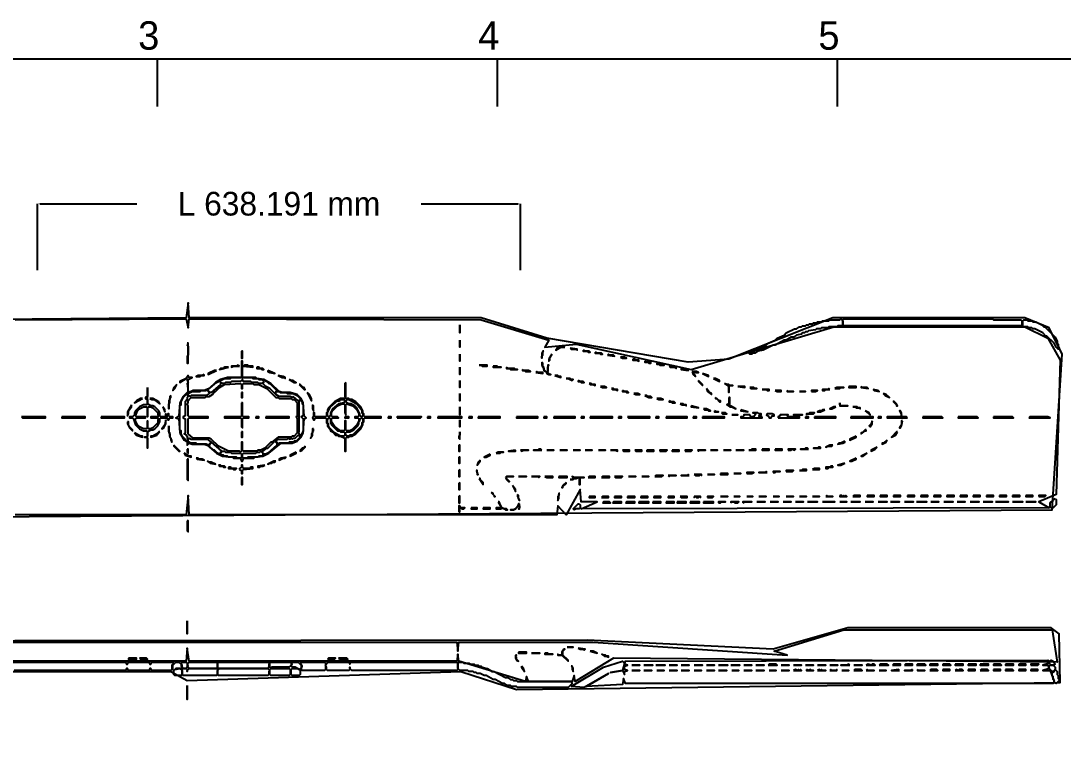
# Model space of a CAD drawing. Header units: millimetres. Extents: x 1 to 292, y 4 to 209.
# Drawn here: x 98.2 to 208.2, y 133.6 to 209 of the extents above; entities that cross this region are included whole.
import ezdxf

# ---------------------------------------------------------------- set-up
doc = ezdxf.new("R2010")
doc.units = ezdxf.units.MM
for name, color, linetype in [('BORDER', 7, 'CONTINUOUS'), ('DIMENSIONS', 2, 'CONTINUOUS'), ('RASTER_TRACE', 7, 'CONTINUOUS'), ('TEXT', 7, 'CONTINUOUS')]:
    doc.layers.add(name, color=color, linetype=linetype)
doc.dimstyles.get("Standard").update_dxf_attribs({"dimtxt": 2.5, "dimasz": 2.5, "dimexe": 1.25, "dimexo": 0.625, "dimtad": 1, "dimcen": 2.5, "dimazin": 3, "dimtfac": 1, "dimtmove": 0, "dimatfit": 3})

# ---------------------------------------------------------------- blocks, each defined once
blk = doc.blocks.new('_CLOSEDFILLED')
at = {"color": 0, "linetype": 'BYBLOCK'}
blk.add_solid([(-1, 0.16), (0, 0), (-1, -0.16)], dxfattribs=at)
blk = doc.blocks.new('*D1')
for p, q in [((100.01475, 182.7315), (100.01475, 189.7315)), ((100.26475, 189.7315), (110.4825, 189.7315)), ((140.4825, 189.7315), (150.70025, 189.7315)), ((150.95025, 182.7315), (150.95025, 189.7315))]:
    blk.add_line(p, q)
at = {"layer": 'Defpoints'}
for p in [(100.01475, 189.7315), (100.01475, 182.7315), (150.95025, 182.7315)]:
    blk.add_point(p, dxfattribs=at)
at = {"layer": 'DIMENSIONS', "xscale": 0.25, "yscale": 0.25, "rotation": 180}
blk.add_blockref('_CLOSEDFILLED', (100.01475, 189.7315), dxfattribs=at)
at = {"layer": 'DIMENSIONS', "xscale": 0.25, "yscale": 0.25}
blk.add_blockref('_CLOSEDFILLED', (150.95025, 189.7315), dxfattribs=at)
at = {"layer": 'DIMENSIONS', "insert": (125.4825, 189.7315), "char_height": 2.5, "attachment_point": 5}
blk.add_mtext('L 638.191 mm', dxfattribs=at)

msp = doc.modelspace()

# ---------------------------------------------------------------- linework, layer by layer
at = {"layer": 'BORDER'}
for p, q in [((112.625, 205), (112.625, 200)), ((148.5, 205), (148.5, 200)), ((184.375, 205), (184.375, 200))]:
    msp.add_line(p, q, dxfattribs=at)
msp.add_lwpolyline([(5, 5), (292, 5), (292, 205), (5, 205), (5, 5)], dxfattribs=at)
at = {"layer": 'RASTER_TRACE'}
for points in [[(28.699, 162.462), (29.126, 160.117), (31.577, 158.837), (55.666, 157.985), (70.376, 161.182), (93.719, 156.706), (207.023, 157.452), (208.089, 173.867), (206.704, 176.638), (204.145, 177.704), (183.893, 177.704), (172.915, 173.334), (168.651, 173.014), (153.729, 175.572), (146.8, 177.704), (115.996, 177.704), (115.889, 179.303), (115.676, 177.704), (30.405, 176.958), (29.659, 176.318)], [(184.959, 177.384), (184.959, 176.958), (184.853, 176.851), (184.426, 176.851), (184.32, 176.744), (183.467, 176.744), (183.361, 176.638), (182.721, 176.638), (182.614, 176.531), (182.188, 176.531), (182.081, 176.425), (181.335, 176.318), (181.229, 176.212), (181.016, 176.212), (180.909, 176.105), (180.696, 176.105), (180.589, 175.998), (180.056, 175.892), (179.736, 175.679), (179.523, 175.679), (178.99, 175.359), (178.777, 175.359), (177.818, 174.826), (177.605, 174.826), (176.539, 174.293), (176.006, 174.186), (175.686, 173.973), (175.473, 173.973), (175.366, 174.08), (176.859, 174.826), (177.072, 175.039), (177.818, 175.359), (178.031, 175.572), (178.777, 175.892), (178.99, 176.105), (179.843, 176.531), (180.056, 176.531), (180.376, 176.744), (180.589, 176.744), (180.696, 176.851), (181.016, 176.851), (181.122, 176.958), (181.335, 176.958), (181.442, 177.064), (181.762, 177.064), (181.868, 177.171), (182.188, 177.171), (182.295, 177.277), (182.721, 177.277), (182.828, 177.384), (183.467, 177.384), (183.574, 177.491), (184.64, 177.491), (184.746, 177.597)], [(184.959, 177.491), (185.066, 177.597), (200.735, 177.597), (200.841, 177.491), (203.719, 177.491), (203.826, 177.384), (203.826, 176.958), (203.719, 176.851), (185.066, 176.851), (184.959, 176.958)], [(203.932, 177.384), (204.039, 177.491), (204.359, 177.491), (204.465, 177.384), (204.892, 177.384), (204.998, 177.277), (205.318, 177.277), (205.957, 176.958), (206.171, 176.744), (206.277, 176.744), (207.343, 175.679), (207.556, 175.252), (207.556, 175.039), (207.663, 174.932), (207.663, 174.719), (207.769, 174.506), (207.663, 174.4), (207.45, 174.613), (207.237, 175.039), (206.49, 175.785), (206.384, 175.785), (206.064, 176.105), (205.211, 176.531), (204.998, 176.531), (204.892, 176.638), (204.572, 176.638), (204.465, 176.744), (204.039, 176.744), (203.932, 176.851)], [(144.562, 176.958), (144.562, 176.105)], [(115.783, 175.039), (115.889, 174.932), (115.783, 174.826), (115.889, 174.719), (115.889, 173.76), (115.783, 173.653), (115.783, 172.907), (115.889, 172.907), (115.889, 175.039)], [(144.562, 175.359), (144.562, 174.613)], [(121.539, 174.186), (121.539, 173.44), (121.645, 173.44), (121.645, 174.186)], [(144.562, 173.867), (144.562, 173.12)], [(153.409, 174.186), (153.302, 174.186), (153.196, 173.973), (153.196, 173.44), (153.196, 173.653), (153.302, 173.76), (153.302, 174.08)], [(154.262, 173.867), (153.942, 173.334), (153.942, 173.12), (154.048, 173.227), (154.048, 173.44)], [(155.647, 174.613), (155.434, 174.613), (155.328, 174.719), (155.221, 174.613), (155.008, 174.613), (154.795, 174.506), (154.688, 174.293), (155.221, 174.613)], [(156.18, 174.506), (156.287, 174.4), (156.82, 174.4), (156.926, 174.293), (156.926, 174.4)], [(157.566, 174.293), (157.566, 174.186), (157.992, 174.186), (158.099, 174.08), (158.312, 174.08), (158.205, 174.186), (157.779, 174.186)], [(158.845, 174.08), (158.845, 173.973), (159.271, 173.973), (159.378, 173.867), (159.591, 173.867), (159.485, 173.973), (159.058, 173.973)], [(160.124, 173.76), (160.87, 173.653), (160.764, 173.76), (160.337, 173.76), (160.231, 173.867)], [(175.047, 173.973), (175.153, 174.08), (175.366, 174.08), (175.473, 173.973), (175.366, 173.867), (175.153, 173.867)], [(128.041, 168.75), (127.827, 169.177), (127.401, 169.603), (126.655, 169.816), (125.802, 169.816), (125.483, 169.923), (124.63, 170.775), (123.884, 171.202), (123.138, 171.308), (123.031, 171.415), (121.752, 171.415), (121.645, 171.522), (121.645, 172.481), (121.752, 172.587), (122.711, 172.481), (122.711, 172.587), (122.285, 172.587), (122.178, 172.694), (121.858, 172.694), (121.752, 172.587), (121.645, 172.694), (121.645, 173.12), (121.539, 173.12), (121.539, 171.522), (121.432, 171.415), (120.046, 171.415), (119.3, 171.202), (118.767, 170.882), (118.128, 170.243), (117.595, 170.029), (116.422, 170.029), (115.996, 169.816), (115.889, 169.923), (115.889, 171.202), (116.316, 171.415), (115.996, 171.415), (115.889, 171.628), (115.676, 171.308), (115.037, 170.989), (115.037, 170.882), (115.676, 171.308), (115.889, 171.202), (115.783, 171.095), (115.889, 170.882), (115.783, 170.775), (115.889, 169.923), (115.357, 169.39), (115.037, 168.75), (114.93, 167.365), (114.61, 167.151), (114.93, 167.045), (115.037, 165.553), (115.463, 164.806), (115.783, 164.593), (115.783, 164.274), (115.996, 164.487), (116.316, 164.38), (117.595, 164.38), (117.915, 164.274), (118.874, 163.421), (119.513, 163.101), (120.579, 162.994), (120.686, 162.888), (121.432, 162.888), (121.539, 162.568), (121.645, 162.568), (121.752, 162.888), (122.818, 162.888), (122.924, 162.994), (123.777, 163.101), (124.417, 163.421), (125.696, 164.487), (126.868, 164.487), (127.401, 164.7), (127.827, 165.126), (128.041, 165.553), (128.147, 167.045), (128.36, 167.151), (128.147, 167.365)], [(121.326, 172.587), (121.112, 172.694), (121.006, 172.587), (120.473, 172.587), (120.473, 172.481), (120.686, 172.587)], [(146.587, 172.694), (146.8, 172.694), (146.907, 172.587), (147.44, 172.587), (147.44, 172.694)], [(153.196, 173.014), (153.196, 172.694), (153.409, 172.374), (153.409, 172.161), (153.622, 172.055), (153.729, 171.841), (153.942, 171.735), (154.155, 171.735), (154.048, 171.735), (153.835, 171.948), (153.835, 172.481), (153.942, 172.694), (153.835, 172.694), (153.835, 172.055), (153.729, 171.948), (153.409, 172.268), (153.409, 172.481), (153.302, 172.587), (153.302, 172.907)], [(161.51, 173.547), (161.723, 173.44), (162.149, 173.44), (161.936, 173.547)], [(162.789, 173.334), (162.789, 173.227), (163.215, 173.227), (163.428, 173.12), (163.428, 173.227), (163.109, 173.227), (163.002, 173.334)], [(164.068, 173.12), (164.068, 173.014), (164.388, 173.014), (164.494, 172.907), (164.707, 172.907), (164.707, 173.014), (164.281, 173.014)], [(165.347, 172.907), (165.347, 172.801), (165.56, 172.801), (165.667, 172.694), (166.093, 172.694), (165.88, 172.801), (165.454, 172.801)], [(117.595, 171.735), (117.382, 171.628), (116.955, 171.628), (116.742, 171.522), (117.169, 171.522), (117.275, 171.628), (117.595, 171.628)], [(118.874, 172.161), (118.661, 172.161), (118.021, 171.841), (118.021, 171.735)], [(120.153, 172.481), (119.727, 172.481), (119.62, 172.374), (119.3, 172.374), (119.194, 172.268)], [(123.138, 172.481), (123.138, 172.374), (123.564, 172.374), (123.67, 172.268), (123.884, 172.268), (123.777, 172.374), (123.457, 172.374), (123.351, 172.481)], [(124.31, 172.161), (124.31, 172.055), (124.523, 171.948), (125.056, 171.841)], [(125.376, 171.628), (125.802, 171.415), (126.015, 171.415), (126.122, 171.308), (126.122, 171.415), (125.909, 171.522)], [(144.562, 172.481), (144.562, 171.735)], [(148.079, 172.587), (148.079, 172.481), (148.932, 172.481), (148.612, 172.481), (148.506, 172.587)], [(149.465, 172.481), (149.465, 172.374), (149.785, 172.374), (149.891, 172.268), (150.638, 172.268), (150.424, 172.268), (150.318, 172.374), (149.678, 172.374)], [(151.171, 172.268), (151.171, 172.161), (151.384, 172.161), (151.49, 172.055), (152.023, 172.055), (151.81, 172.161), (151.277, 172.161)], [(152.556, 171.948), (153.302, 171.841), (153.302, 171.948), (152.769, 171.948), (152.663, 172.055)], [(154.581, 171.628), (155.221, 171.415), (155.221, 171.522), (155.008, 171.522), (154.901, 171.628)], [(166.626, 172.587), (166.733, 172.481), (167.159, 172.481), (167.372, 172.374), (167.372, 172.481)], [(167.905, 172.374), (167.905, 172.268), (168.651, 172.161), (168.651, 172.268), (168.118, 172.268)], [(169.078, 172.055), (169.184, 171.735), (169.397, 171.522), (169.184, 171.948), (169.291, 172.055), (169.397, 171.948), (169.717, 171.948), (169.504, 172.055)], [(170.143, 171.841), (170.783, 171.522), (170.783, 171.628)], [(114.717, 170.669), (114.397, 170.349), (114.291, 170.029), (114.504, 170.243)], [(115.783, 168.644), (115.889, 168.75), (115.889, 168.963), (116.209, 169.283), (117.701, 169.283), (117.808, 169.39), (118.128, 169.39), (118.448, 169.603), (118.661, 169.923), (118.767, 169.923), (119.194, 170.349), (119.727, 170.669), (121.432, 170.775), (121.539, 170.669), (121.539, 170.243), (121.645, 170.243), (121.645, 170.669), (121.752, 170.775), (122.711, 170.775), (122.818, 170.669), (123.351, 170.669), (124.203, 170.243), (125.163, 169.283), (125.376, 169.283), (125.483, 169.177), (126.762, 169.177), (126.868, 169.07), (127.081, 169.07), (127.401, 168.75), (127.401, 167.471), (127.508, 167.365), (127.295, 167.258), (127.401, 167.045), (127.401, 165.553), (127.081, 165.233), (126.868, 165.233), (126.762, 165.126), (125.376, 165.126), (124.736, 164.593), (124.63, 164.593), (123.99, 163.954), (123.564, 163.741), (123.244, 163.741), (123.138, 163.634), (121.752, 163.634), (121.645, 163.741), (121.645, 164.593), (121.539, 164.593), (121.539, 163.634), (121.432, 163.527), (121.326, 163.634), (120.153, 163.634), (119.087, 164.167), (118.341, 164.913), (118.128, 165.02), (116.422, 165.02), (115.889, 165.446), (115.889, 167.045), (115.996, 167.151), (118.021, 167.151), (118.021, 167.258), (115.996, 167.258), (115.889, 167.365), (115.889, 168.431)], [(118.021, 170.136), (118.874, 170.882), (119.727, 171.308), (120.366, 171.308), (120.473, 171.415), (122.605, 171.415), (122.711, 171.308), (123.244, 171.308), (123.351, 171.202), (123.67, 171.202), (123.777, 171.095), (123.99, 171.095), (124.203, 170.989), (124.417, 170.775), (124.523, 170.775), (125.269, 170.029), (125.056, 169.71), (124.523, 170.243), (124.097, 170.456), (123.777, 170.775), (123.884, 170.882), (123.67, 170.775), (123.351, 170.775), (123.244, 170.882), (122.605, 170.882), (122.498, 170.989), (121.752, 170.989), (121.645, 171.202), (121.432, 170.989), (120.473, 170.989), (120.366, 170.882), (119.833, 170.882), (119.727, 170.775), (119.513, 170.775), (119.3, 170.882), (119.3, 170.669), (118.341, 169.816), (118.234, 169.816), (118.021, 170.029)], [(126.548, 171.202), (127.081, 170.882), (127.295, 170.882), (126.975, 171.095), (126.762, 171.095)], [(127.614, 170.669), (128.147, 170.136), (128.254, 170.136), (128.147, 170.349), (128.041, 170.349), (127.721, 170.669)], [(132.517, 170.882), (132.411, 170.775), (132.411, 169.39), (132.517, 169.39)], [(144.562, 171.095), (144.562, 170.349)], [(155.754, 171.308), (155.967, 171.308), (156.393, 171.095), (156.5, 171.202), (156.287, 171.202), (156.18, 171.308)], [(157.033, 171.095), (157.033, 170.989), (157.246, 170.989), (157.353, 170.882), (157.672, 170.882), (157.566, 170.989), (157.246, 170.989)], [(158.205, 170.775), (158.312, 170.669), (158.632, 170.669), (158.845, 170.562), (158.845, 170.669), (158.525, 170.669), (158.419, 170.775)], [(159.378, 170.456), (159.591, 170.349), (160.017, 170.349), (159.804, 170.456)], [(169.717, 171.095), (169.717, 170.989), (170.143, 170.562), (170.143, 170.669)], [(171.316, 171.308), (171.955, 170.989), (171.955, 171.095), (171.529, 171.308)], [(172.488, 170.775), (172.915, 170.456), (172.915, 169.816), (172.915, 170.456), (173.021, 170.562), (173.341, 170.562), (173.021, 170.562), (172.915, 170.669), (172.702, 170.669)], [(173.874, 170.456), (174.62, 170.349), (174.62, 170.456)], [(185.599, 170.456), (185.599, 170.349), (186.345, 170.349), (186.345, 170.456)], [(186.878, 170.456), (186.878, 170.349), (187.624, 170.243), (187.518, 170.349), (186.985, 170.349)], [(111.626, 170.349), (111.626, 169.39), (111.413, 169.283), (111.413, 169.177), (111.626, 169.07), (111.626, 168.644), (111.519, 168.537), (111.2, 168.537), (110.773, 168.324), (110.347, 167.898), (110.24, 167.684), (110.24, 167.471), (110.027, 167.258), (109.707, 167.258), (109.707, 167.151), (110.027, 167.151), (110.134, 167.045), (110.347, 166.405), (110.773, 165.979), (111.2, 165.766), (111.519, 165.766), (111.626, 165.659), (111.626, 165.233), (111.519, 165.126), (111.306, 165.126), (111.519, 165.126), (111.626, 165.02), (111.626, 163.954), (111.626, 165.659), (111.946, 165.872), (112.159, 165.872), (112.372, 165.979), (112.692, 166.299), (112.905, 166.725), (112.905, 167.045), (113.012, 167.151), (113.651, 167.151), (113.758, 166.938), (113.864, 166.938), (113.971, 167.151), (114.291, 167.151), (114.291, 167.258), (113.971, 167.258), (113.864, 167.365), (113.864, 167.578), (113.758, 167.578), (113.758, 167.365), (113.651, 167.258), (113.544, 167.365), (113.544, 167.578), (113.544, 167.365), (113.438, 167.258), (113.012, 167.258), (112.905, 167.365), (112.905, 167.684), (112.798, 167.898), (112.372, 168.324), (112.159, 168.431), (111.946, 168.431), (111.626, 168.644)], [(114.077, 169.496), (113.971, 169.39), (113.971, 169.07), (113.864, 168.963), (113.864, 168.111), (113.864, 168.644), (113.971, 168.75), (113.971, 169.177), (114.077, 169.283)], [(115.676, 169.603), (115.783, 169.603), (115.889, 169.39), (115.783, 169.283), (115.783, 169.07), (115.57, 168.857), (115.57, 167.365), (115.357, 167.258), (115.357, 167.151), (115.57, 167.045), (115.57, 165.553), (115.463, 165.446), (115.57, 165.446), (115.783, 165.233), (115.783, 165.02), (115.889, 164.913), (115.783, 164.7), (115.25, 165.233), (115.143, 165.446), (115.143, 165.766), (115.037, 165.872), (115.037, 168.431), (115.143, 168.537), (115.143, 168.857), (115.357, 169.283)], [(118.128, 169.816), (118.128, 169.71), (117.808, 169.496), (116.209, 169.496), (116.103, 169.39), (115.889, 169.496), (115.889, 169.71), (116.316, 169.923), (117.169, 169.923), (117.275, 170.029), (117.808, 170.029), (117.915, 170.136)], [(121.539, 169.816), (121.539, 169.283), (121.645, 169.283), (121.645, 169.816)], [(125.163, 169.816), (125.269, 169.923), (125.483, 169.923), (125.589, 169.816), (126.229, 169.816), (126.335, 169.71), (126.975, 169.71), (127.401, 169.496), (127.721, 169.177), (127.721, 169.07), (127.508, 168.963), (126.975, 169.39), (126.868, 169.283), (126.655, 169.39), (125.483, 169.39), (125.163, 169.603)], [(128.467, 169.816), (128.893, 168.963), (128.893, 169.177), (128.68, 169.603)], [(144.562, 169.71), (144.562, 168.963)], [(160.55, 170.243), (160.657, 170.136), (160.977, 170.136), (161.19, 170.029), (161.19, 170.136), (160.87, 170.136), (160.764, 170.243)], [(161.723, 170.029), (161.723, 169.923), (162.043, 169.923), (162.149, 169.816), (162.362, 169.816), (162.256, 169.923), (161.936, 169.923)], [(162.895, 169.71), (163.109, 169.603), (163.535, 169.603), (163.322, 169.71)], [(164.068, 169.496), (164.494, 169.283), (164.814, 169.283), (164.707, 169.39), (164.388, 169.39), (164.281, 169.496)], [(170.57, 170.243), (170.676, 169.923), (171.103, 169.603), (171.103, 169.71), (170.89, 169.816)], [(175.153, 170.349), (175.26, 170.243), (175.899, 170.243), (175.686, 170.243), (175.579, 170.349)], [(176.432, 170.136), (176.859, 170.136), (176.965, 170.029), (177.178, 170.029), (177.178, 170.136)], [(177.818, 170.029), (178.031, 169.923), (178.457, 169.923), (178.457, 170.029)], [(179.097, 170.029), (179.097, 169.923), (179.736, 169.923), (179.204, 169.923)], [(180.376, 169.923), (181.016, 169.923)], [(181.655, 169.923), (182.081, 169.923), (182.295, 170.029), (181.655, 170.029)], [(183.574, 170.136), (183.467, 170.243), (183.361, 170.136), (182.828, 170.136), (182.828, 170.029), (183.041, 170.029), (183.147, 170.136)], [(184.107, 170.243), (184.64, 170.243), (184.746, 170.349), (185.066, 170.349), (184.32, 170.349)], [(188.157, 170.136), (188.264, 170.029), (188.797, 169.923), (188.69, 170.029)], [(189.223, 169.71), (189.436, 169.496), (189.862, 169.283), (189.543, 169.603)], [(109.92, 168.537), (109.494, 167.791), (109.494, 167.365), (109.601, 167.578), (109.601, 167.898), (109.92, 168.324)], [(111.093, 169.177), (110.88, 169.177), (110.453, 168.963), (110.24, 168.75)], [(111.2, 168.324), (111.519, 168.324), (111.626, 168.217), (111.626, 167.258), (111.626, 168.217), (111.732, 168.324), (111.946, 168.324), (112.159, 168.217), (112.692, 167.684), (112.692, 167.471), (112.798, 167.365), (112.692, 167.258), (111.946, 167.258), (111.946, 167.151), (112.692, 167.151), (112.798, 167.045), (112.692, 166.938), (112.692, 166.618), (112.159, 166.086), (111.946, 165.979), (111.732, 165.979), (111.626, 166.086), (111.626, 166.832), (111.626, 166.086), (111.519, 165.979), (111.2, 165.979), (110.773, 166.192), (110.56, 166.405), (110.347, 166.832), (110.347, 167.045), (110.453, 167.151), (111.413, 167.151), (111.413, 167.258), (110.453, 167.258), (110.347, 167.365), (110.56, 167.898), (110.773, 168.111)], [(111.839, 169.177), (112.052, 169.07), (112.265, 169.07), (112.905, 168.644), (112.798, 168.857), (112.159, 169.177)], [(113.225, 168.324), (113.438, 167.791), (113.438, 168.004)], [(121.539, 168.75), (121.539, 167.365), (121.432, 167.258), (119.727, 167.258), (119.727, 167.151), (121.432, 167.151), (121.539, 167.045), (121.539, 166.192), (121.645, 166.086), (121.645, 167.045), (121.752, 167.151), (122.285, 167.151), (122.285, 167.258), (121.752, 167.258), (121.645, 167.365), (121.645, 168.75)], [(127.721, 169.07), (127.934, 168.857), (127.934, 168.644), (128.041, 168.537), (128.041, 167.365), (127.827, 167.258), (128.041, 167.045), (128.041, 165.766), (127.827, 165.339), (127.721, 165.339), (127.508, 165.553), (127.614, 165.659), (127.614, 168.963)], [(131.984, 169.177), (131.345, 168.857), (130.705, 168.217), (130.599, 168.004), (130.599, 167.791), (130.492, 167.684), (130.492, 167.365), (130.386, 167.258), (129.32, 167.258), (129.213, 167.365), (129.213, 167.684), (129.107, 167.684), (129.107, 167.365), (129, 167.151), (129.107, 166.938), (129.213, 166.938), (129.32, 167.151), (130.386, 167.151), (130.492, 167.045), (130.492, 166.618), (130.599, 166.512), (130.599, 166.299), (130.919, 165.872), (130.919, 165.766), (131.132, 165.659), (131.452, 165.339), (131.665, 165.339), (131.771, 165.233), (131.984, 165.233), (132.411, 165.02), (132.411, 163.634), (132.517, 163.634), (132.517, 165.02), (132.624, 165.126), (132.837, 165.126), (132.944, 165.233), (133.157, 165.233), (133.583, 165.446), (134.116, 165.979), (134.329, 166.405), (134.329, 166.618), (134.436, 166.725), (134.436, 167.045), (134.543, 167.151), (136.248, 167.151), (136.248, 167.258), (134.543, 167.258), (134.436, 167.365), (134.436, 167.578), (134.329, 167.684), (134.329, 167.898), (134.116, 168.324), (133.583, 168.857), (133.157, 169.07), (132.944, 169.07), (132.837, 169.177)], [(129, 168.537), (129, 168.111), (129.107, 167.898), (129.107, 168.431)], [(132.304, 169.07), (132.411, 168.963), (132.304, 168.75), (131.771, 168.644), (131.132, 168.111), (130.919, 167.684), (130.919, 167.365), (130.705, 167.258), (130.599, 167.365), (130.599, 167.684), (130.919, 168.324), (131.665, 168.963), (131.878, 168.963), (131.984, 169.07)], [(132.091, 168.644), (132.304, 168.644), (132.411, 168.537), (132.411, 167.684), (132.517, 167.471), (132.517, 168.537), (132.624, 168.644), (133.264, 168.431), (133.69, 168.004), (133.903, 167.578), (133.903, 167.365), (133.796, 167.258), (133.477, 167.258), (133.477, 167.151), (133.796, 167.151), (133.903, 167.045), (133.903, 166.832), (133.69, 166.405), (133.157, 165.872), (132.944, 165.766), (132.624, 165.766), (132.517, 165.872), (132.517, 166.832), (132.411, 166.832), (132.411, 165.872), (132.304, 165.766), (131.984, 165.766), (131.558, 166.086), (131.452, 166.086), (131.025, 166.725), (131.025, 167.045), (131.132, 167.151), (131.771, 167.151), (131.665, 167.258), (131.132, 167.258), (131.025, 167.365), (131.025, 167.684), (131.132, 167.898), (131.665, 168.431)], [(132.517, 168.963), (132.624, 169.07), (132.837, 169.07), (133.69, 168.644), (134.116, 168.111), (134.223, 167.898), (134.223, 167.684), (134.329, 167.578), (134.329, 167.365), (134.223, 167.258), (134.01, 167.365), (134.01, 167.578), (133.69, 168.217), (133.477, 168.431), (133.05, 168.644), (132.837, 168.644), (132.624, 168.75)], [(144.562, 168.324), (144.562, 167.471)], [(165.347, 169.177), (165.56, 169.07), (165.986, 169.07), (165.773, 169.177)], [(166.626, 168.963), (166.626, 168.857), (166.839, 168.857), (166.946, 168.75), (167.266, 168.75), (167.159, 168.857), (166.839, 168.857)], [(167.798, 168.644), (168.012, 168.537), (168.331, 168.537), (168.438, 168.431), (168.438, 168.537), (168.225, 168.537), (168.118, 168.644)], [(168.971, 168.431), (168.971, 168.324), (169.717, 168.217)], [(171.529, 169.283), (171.529, 169.177), (171.636, 169.177), (171.955, 168.857), (172.062, 168.857), (172.062, 168.963), (171.955, 168.963)], [(172.915, 169.283), (172.915, 168.644), (172.702, 168.537), (173.021, 168.324), (173.235, 168.324), (173.661, 168.111), (172.915, 168.537), (173.021, 168.644), (173.021, 169.283)], [(184.213, 168.324), (184, 168.324), (183.574, 168.111), (183.787, 168.111)], [(184.64, 168.75), (184.64, 168.431), (185.492, 168.431), (184.746, 168.431), (184.64, 168.537)], [(186.025, 168.324), (186.238, 168.324), (186.345, 168.217), (186.665, 168.217), (186.771, 168.111), (186.771, 168.217), (186.558, 168.217), (186.452, 168.324)], [(190.289, 168.963), (190.289, 168.857), (190.609, 168.537), (190.609, 168.431), (190.715, 168.431), (190.609, 168.644)], [(98.302, 167.258), (98.409, 167.151), (100.86, 167.151), (100.86, 167.258)], [(102.566, 167.258), (102.566, 167.151), (105.017, 167.151), (105.017, 167.258)], [(106.723, 167.258), (106.723, 167.151), (109.174, 167.151), (109.174, 167.258)], [(123.031, 167.258), (123.031, 167.151), (123.351, 167.151), (123.351, 167.258)], [(124.097, 167.258), (124.097, 167.151), (126.548, 167.151), (126.548, 167.258)], [(130.599, 167.045), (130.812, 167.151), (130.919, 167.045), (130.919, 166.618), (131.025, 166.405), (131.665, 165.766), (131.878, 165.766), (131.984, 165.659), (132.304, 165.659), (132.411, 165.553), (132.411, 165.339), (132.304, 165.233), (131.984, 165.233), (131.345, 165.553), (130.812, 166.086), (130.705, 166.299), (130.705, 166.512), (130.599, 166.618)], [(132.411, 167.258), (132.411, 167.151), (132.837, 167.151), (132.837, 167.258)], [(134.223, 167.151), (134.329, 167.045), (134.329, 166.725), (134.223, 166.618), (134.223, 166.405), (134.116, 166.192), (133.37, 165.446), (133.157, 165.339), (132.944, 165.339), (132.837, 165.233), (132.624, 165.233), (132.411, 165.446), (132.624, 165.659), (132.944, 165.659), (133.37, 165.872), (133.796, 166.299), (133.903, 166.512), (133.903, 166.725), (134.01, 166.832), (134.01, 167.045)], [(136.994, 167.258), (136.994, 167.151), (137.314, 167.151), (137.314, 167.258)], [(137.953, 167.151), (140.405, 167.151), (140.512, 167.258), (137.953, 167.258)], [(141.151, 167.258), (141.151, 167.151), (141.471, 167.151), (141.471, 167.258)], [(142.217, 167.258), (142.217, 167.151), (144.775, 167.151), (144.775, 167.258)], [(145.521, 167.258), (145.521, 167.151), (145.841, 167.151), (145.841, 167.258)], [(146.481, 167.258), (146.481, 167.151), (148.826, 167.151), (148.826, 167.258)], [(150.531, 167.258), (150.531, 167.151), (152.769, 167.151), (152.769, 167.258)], [(153.409, 167.258), (153.409, 167.151), (153.729, 167.151), (153.729, 167.258)], [(154.475, 167.258), (154.475, 167.151), (156.713, 167.151), (156.713, 167.258)], [(157.353, 167.258), (157.353, 167.151), (157.672, 167.151), (157.672, 167.258)], [(158.312, 167.258), (158.312, 167.151), (160.657, 167.151), (160.657, 167.258)], [(161.297, 167.258), (161.297, 167.151), (161.616, 167.151), (161.616, 167.258)], [(162.256, 167.258), (162.362, 167.151), (164.601, 167.151), (164.601, 167.258)], [(165.24, 167.258), (165.24, 167.151), (165.56, 167.151), (165.56, 167.258)], [(166.306, 167.258), (166.306, 167.151), (168.545, 167.151), (168.545, 167.258)], [(169.184, 167.258), (169.184, 167.151), (169.504, 167.151), (169.504, 167.258)], [(170.143, 167.258), (170.143, 167.151), (172.488, 167.151), (172.488, 167.258)], [(170.25, 168.111), (170.357, 168.004), (170.676, 168.004), (170.783, 167.898), (170.996, 167.898), (170.57, 168.111)], [(171.423, 167.898), (171.423, 167.791), (171.849, 167.791), (171.636, 167.791)], [(172.169, 167.684), (172.275, 167.578), (172.702, 167.578), (172.595, 167.684)], [(173.235, 167.471), (173.874, 167.471)], [(174.194, 168.004), (174.194, 167.898), (174.94, 167.791)], [(176.432, 167.258), (176.219, 167.258), (176.112, 167.365), (176.326, 167.471), (176.326, 167.578), (176.112, 167.578), (176.006, 167.684), (175.473, 167.684), (175.686, 167.684), (175.793, 167.578), (175.579, 167.258), (175.26, 167.258), (175.153, 167.471), (174.514, 167.471), (174.514, 167.365), (174.407, 167.258), (174.194, 167.258), (174.194, 167.151), (176.432, 167.151)], [(176.859, 167.471), (177.072, 167.365), (177.178, 167.151), (177.392, 167.151), (177.498, 167.365), (177.711, 167.365), (177.711, 167.471), (177.498, 167.578), (176.965, 167.578)], [(178.138, 167.151), (180.376, 167.151), (180.376, 167.258), (180.163, 167.365), (180.269, 167.471), (180.696, 167.471), (179.736, 167.471), (180.056, 167.471), (180.163, 167.365), (180.056, 167.258), (179.204, 167.258), (179.097, 167.365), (179.204, 167.471), (178.351, 167.471), (178.351, 167.365), (178.138, 167.258)], [(181.016, 167.258), (181.016, 167.151), (181.335, 167.151), (181.335, 167.258)], [(181.122, 167.471), (181.229, 167.578), (181.868, 167.578), (181.975, 167.684), (181.442, 167.684), (181.335, 167.578), (181.122, 167.578)], [(181.975, 167.258), (181.975, 167.151), (184.213, 167.151), (184.213, 167.258)], [(183.041, 168.004), (182.828, 168.004), (182.721, 167.898), (182.508, 167.898), (182.295, 167.791), (182.614, 167.791)], [(185.812, 167.258), (185.812, 167.151), (188.157, 167.151), (188.157, 167.258)], [(187.304, 167.898), (187.837, 167.471), (187.731, 167.684)], [(188.69, 167.258), (188.69, 167.151), (189.01, 167.151), (189.01, 167.258)], [(191.781, 167.151), (191.674, 167.258), (191.248, 167.258), (191.142, 167.365), (191.142, 167.684), (191.035, 167.898), (190.928, 167.898), (191.142, 167.471), (191.035, 167.258), (189.649, 167.258), (189.649, 167.151)], [(193.38, 167.258), (193.38, 167.151), (195.512, 167.151), (195.405, 167.258)], [(197.111, 167.258), (197.111, 167.151), (199.242, 167.151), (199.136, 167.258)], [(200.841, 167.258), (200.841, 167.151), (202.973, 167.151), (202.866, 167.258)], [(204.572, 167.151), (206.81, 167.151), (206.597, 167.258), (204.678, 167.258)], [(109.494, 166.725), (109.494, 166.512), (109.707, 166.086), (110.027, 165.766), (110.027, 165.872), (109.707, 166.192), (109.601, 166.405), (109.601, 166.725)], [(113.544, 166.938), (113.438, 166.405), (113.118, 165.979), (113.331, 166.086), (113.544, 166.512)], [(113.864, 166.299), (113.864, 165.553), (113.971, 165.446), (113.971, 165.126), (114.077, 165.02), (114.077, 164.806), (114.184, 164.593), (114.184, 164.806), (113.971, 165.233), (113.971, 165.553), (113.864, 165.659)], [(144.562, 166.938), (144.562, 166.192)], [(188.05, 166.832), (187.944, 166.512), (187.731, 166.299), (187.837, 166.192), (188.05, 166.512)], [(191.248, 166.832), (191.142, 166.832), (191.142, 166.405), (190.928, 166.086), (191.035, 166.086), (191.142, 166.299)], [(110.24, 165.553), (110.453, 165.339), (111.093, 165.126), (111.093, 165.233), (110.88, 165.233)], [(112.905, 165.659), (112.798, 165.659), (112.585, 165.446), (112.159, 165.233), (111.946, 165.233), (111.946, 165.126), (112.585, 165.339)], [(115.889, 164.913), (115.996, 165.02), (116.209, 164.913), (117.915, 164.913), (118.341, 164.593), (118.021, 164.274), (117.808, 164.38), (116.849, 164.38), (116.742, 164.487), (116.209, 164.487), (115.889, 164.7)], [(121.539, 165.659), (121.539, 165.126), (121.645, 165.126), (121.645, 165.659)], [(127.721, 165.233), (127.721, 165.126), (127.295, 164.7), (127.081, 164.7), (126.975, 164.593), (126.548, 164.593), (126.442, 164.487), (125.483, 164.487), (125.376, 164.38), (125.163, 164.7), (125.376, 164.913), (126.335, 164.913), (126.442, 165.02), (126.655, 164.913), (126.762, 165.02), (126.868, 164.913), (126.975, 165.02), (127.188, 165.02), (127.508, 165.339)], [(129.107, 165.979), (129, 165.979), (129, 165.553), (128.893, 165.446), (128.893, 165.233), (128.787, 165.02), (129, 165.339), (129, 165.659), (129.107, 165.766)], [(144.562, 165.659), (144.562, 165.339), (144.455, 165.233), (144.455, 165.02), (144.562, 164.913)], [(186.345, 165.233), (185.705, 164.913), (185.705, 164.806), (186.345, 165.126)], [(187.411, 165.872), (187.304, 165.872), (186.985, 165.553), (186.878, 165.553), (186.878, 165.446), (187.304, 165.766), (187.411, 165.766)], [(190.715, 165.659), (190.609, 165.659), (190.076, 165.126), (190.502, 165.339)], [(114.397, 164.274), (114.397, 164.167), (114.93, 163.634), (115.037, 163.634)], [(115.783, 163.847), (115.783, 163.527), (115.889, 163.421), (115.889, 163.847)], [(118.341, 164.593), (119.407, 163.634), (119.194, 163.314), (118.981, 163.421), (118.661, 163.741), (118.554, 163.741), (118.128, 164.167)], [(125.056, 164.7), (125.269, 164.487), (125.269, 164.274), (124.31, 163.421), (124.097, 163.314), (123.884, 163.314), (123.777, 163.421), (123.777, 163.634), (124.203, 163.954), (124.31, 163.954)], [(128.254, 164.167), (128.041, 163.954), (127.934, 163.954), (127.721, 163.741), (127.721, 163.634), (127.934, 163.741), (128.254, 164.06)], [(144.455, 164.274), (144.455, 163.634), (144.562, 163.634), (144.562, 164.274)], [(153.196, 163.741), (153.089, 163.847), (152.876, 163.847), (152.769, 163.741), (152.343, 163.741)], [(175.047, 163.741), (175.793, 163.741), (175.793, 163.847), (175.366, 163.847), (175.26, 163.741)], [(176.432, 163.847), (176.432, 163.741), (177.178, 163.741), (177.178, 163.847)], [(177.818, 163.847), (177.818, 163.741), (178.564, 163.741), (178.564, 163.847)], [(179.204, 163.741), (179.523, 163.741), (179.63, 163.847), (179.843, 163.741), (179.95, 163.847), (179.204, 163.847)], [(181.335, 163.847), (181.229, 163.954), (181.016, 163.954), (180.909, 163.847), (180.483, 163.847)], [(182.614, 164.06), (182.401, 164.06), (182.295, 163.954), (181.868, 163.954), (182.614, 163.954)], [(183.893, 164.274), (183.574, 164.274), (183.147, 164.06), (183.361, 164.167), (183.787, 164.167)], [(185.173, 164.7), (184.746, 164.487), (184.533, 164.487), (184.426, 164.38), (184.959, 164.487), (185.173, 164.593)], [(188.583, 164.06), (187.944, 163.741), (187.944, 163.634), (188.37, 163.847)], [(189.649, 164.806), (189.223, 164.487), (189.116, 164.487), (189.116, 164.38), (189.543, 164.593)], [(115.463, 163.421), (115.57, 163.208), (116.209, 162.994), (116.209, 163.101), (115.996, 163.101)], [(115.783, 162.781), (115.783, 160.649), (115.889, 160.543), (115.889, 162.781)], [(116.742, 162.888), (116.849, 162.781), (117.595, 162.675), (117.382, 162.781), (117.062, 162.781), (116.955, 162.888)], [(119.3, 163.421), (119.513, 163.634), (119.727, 163.634), (119.833, 163.527), (120.366, 163.527), (120.473, 163.421), (121.432, 163.421), (121.539, 163.314), (121.539, 162.994), (121.432, 162.888), (121.112, 162.888), (121.006, 162.994), (120.153, 162.994), (120.046, 163.101), (119.727, 163.101), (119.62, 163.208), (119.407, 163.208)], [(123.777, 163.421), (123.777, 163.208), (123.67, 163.101), (123.351, 163.101), (123.244, 162.994), (122.178, 162.994), (122.072, 162.888), (121.752, 162.888), (121.645, 162.994), (121.645, 163.314), (121.752, 163.421), (123.031, 163.421), (123.138, 163.527), (123.457, 163.527), (123.564, 163.634)], [(126.229, 162.994), (125.696, 162.888), (125.483, 162.781), (125.483, 162.675), (125.909, 162.888), (126.122, 162.888)], [(127.295, 163.527), (126.655, 163.208), (126.655, 163.101), (127.295, 163.421)], [(144.455, 162.994), (144.455, 162.355), (144.562, 162.355), (144.562, 162.994)], [(147.76, 163.314), (147.12, 162.994), (147.333, 162.994), (147.76, 163.208)], [(148.399, 163.421), (148.826, 163.421), (148.932, 163.527), (149.145, 163.527), (148.612, 163.527)], [(150.424, 163.741), (149.678, 163.634), (150.424, 163.634)], [(150.957, 163.741), (151.064, 163.634), (151.277, 163.741), (151.81, 163.741)], [(153.729, 163.741), (154.475, 163.741)], [(155.114, 163.741), (155.86, 163.741)], [(156.5, 163.741), (157.246, 163.741)], [(157.779, 163.741), (158.525, 163.741)], [(159.165, 163.741), (159.911, 163.741)], [(160.444, 163.741), (160.977, 163.741), (161.19, 163.634), (161.19, 163.741)], [(161.723, 163.741), (161.829, 163.634), (162.469, 163.634), (162.469, 163.741)], [(163.002, 163.741), (163.109, 163.634), (163.748, 163.634), (163.748, 163.741)], [(164.281, 163.741), (164.281, 163.634), (165.027, 163.634), (165.027, 163.741)], [(165.667, 163.634), (166.306, 163.634), (166.413, 163.741), (165.667, 163.741)], [(166.946, 163.741), (166.946, 163.634), (167.692, 163.634), (167.692, 163.741)], [(168.331, 163.634), (168.971, 163.634), (169.078, 163.741), (168.331, 163.741)], [(169.61, 163.741), (169.717, 163.634), (169.824, 163.741), (170.463, 163.741)], [(170.996, 163.741), (171.742, 163.741)], [(172.382, 163.741), (173.128, 163.741)], [(173.661, 163.741), (174.514, 163.741)], [(186.345, 162.888), (185.705, 162.568), (185.919, 162.568), (186.345, 162.781)], [(187.518, 163.421), (186.878, 163.101), (187.091, 163.101)], [(117.915, 162.568), (118.234, 162.355), (118.767, 162.248), (118.341, 162.462), (118.128, 162.462)], [(119.087, 162.142), (119.194, 162.035), (119.513, 162.035), (119.62, 161.929), (119.833, 161.929), (119.727, 162.035), (119.407, 162.035), (119.3, 162.142)], [(120.153, 161.929), (120.153, 161.822), (120.579, 161.822), (120.686, 161.715), (120.899, 161.715), (121.006, 161.822), (120.473, 161.822), (120.366, 161.929)], [(121.326, 161.715), (121.539, 161.609), (121.539, 161.289), (121.645, 161.289), (121.645, 161.609), (121.752, 161.715), (122.711, 161.822), (122.711, 161.929), (122.498, 161.929), (122.391, 161.822), (121.752, 161.822), (121.645, 161.929), (121.645, 162.142), (121.539, 162.142), (121.539, 161.929), (121.326, 161.822)], [(123.99, 162.142), (123.244, 162.035), (123.244, 161.929), (123.457, 161.929), (123.564, 162.035), (123.777, 162.035)], [(125.163, 162.568), (124.95, 162.568), (124.31, 162.248), (124.523, 162.355), (124.736, 162.355), (124.843, 162.462), (125.056, 162.462)], [(144.562, 161.715), (144.455, 161.609), (144.455, 160.969), (144.562, 160.969)], [(146.694, 162.675), (146.481, 162.462), (146.374, 162.142), (146.694, 162.568)], [(180.376, 161.609), (181.122, 161.609), (181.122, 161.715), (180.696, 161.715), (180.589, 161.609)], [(181.762, 161.715), (182.508, 161.715), (182.508, 161.822), (181.975, 161.822)], [(183.893, 162.035), (183.68, 162.035), (183.574, 161.929), (183.147, 161.929), (183.147, 161.822), (183.361, 161.822), (183.467, 161.929), (183.893, 161.929)], [(185.173, 162.355), (184.426, 162.142), (184.746, 162.142)], [(121.539, 160.863), (121.539, 160.117), (121.645, 160.117), (121.645, 160.863)], [(146.267, 161.609), (146.374, 161.396), (146.374, 161.182), (146.481, 161.182), (146.374, 161.396), (146.374, 161.609)], [(146.587, 160.756), (147.014, 160.117), (147.014, 160.33), (146.694, 160.649), (146.694, 160.756)], [(149.359, 160.863), (149.465, 160.649), (149.678, 160.436), (149.785, 160.436), (149.465, 160.756), (149.465, 160.863), (149.572, 160.969), (150.211, 160.969), (149.465, 160.969)], [(150.744, 160.969), (151.597, 160.969)], [(152.13, 160.969), (152.769, 160.969), (152.876, 160.863), (152.983, 160.969)], [(153.516, 160.969), (153.729, 160.863), (154.368, 160.863), (154.368, 160.969)], [(155.008, 160.969), (155.008, 160.863), (155.86, 160.863), (155.86, 160.969)], [(156.18, 160.649), (156.5, 160.649), (156.607, 160.756), (156.82, 160.756), (157.033, 160.863), (157.14, 160.756), (157.14, 160.117), (157.246, 160.117), (157.246, 160.756), (157.353, 160.863), (157.672, 160.863), (156.607, 160.863), (156.393, 160.969), (156.5, 160.756), (156.393, 160.649)], [(158.099, 160.863), (158.845, 160.863), (158.845, 160.969), (158.205, 160.969)], [(159.485, 160.863), (160.337, 160.863), (160.337, 160.969), (159.591, 160.969)], [(160.87, 160.969), (160.977, 160.863), (161.616, 160.863), (161.723, 160.969)], [(162.362, 160.969), (163.109, 160.969)], [(163.748, 160.969), (164.494, 160.969)], [(165.134, 160.969), (165.88, 160.969), (165.986, 161.076), (165.24, 161.076)], [(166.519, 161.076), (166.626, 160.969), (166.733, 161.076), (167.372, 161.076)], [(168.758, 161.076), (168.651, 161.182), (168.545, 161.076), (167.905, 161.076)], [(169.291, 161.182), (169.397, 161.076), (169.824, 161.076), (169.93, 161.182), (170.037, 161.076), (170.037, 161.182)], [(170.676, 161.182), (171.423, 161.182)], [(172.062, 161.289), (172.062, 161.182), (172.808, 161.182), (172.808, 161.289)], [(173.448, 161.289), (174.194, 161.289)], [(174.833, 161.289), (175.366, 161.289), (175.579, 161.396), (174.833, 161.396)], [(176.965, 161.396), (176.859, 161.502), (176.752, 161.396), (176.112, 161.396)], [(177.605, 161.396), (177.818, 161.396), (177.924, 161.502), (178.351, 161.502), (177.605, 161.502)], [(178.99, 161.502), (179.63, 161.502), (179.736, 161.609), (178.99, 161.609)], [(144.562, 160.33), (144.455, 160.223), (144.455, 159.584), (144.562, 159.584)], [(150.105, 160.01), (150.424, 159.37), (150.424, 159.584)], [(155.754, 160.33), (155.434, 160.01), (155.328, 159.797), (155.434, 159.797), (155.434, 159.903), (155.754, 160.223)], [(144.562, 158.944), (144.455, 158.837), (144.455, 158.198), (144.562, 158.198)], [(147.866, 159.264), (148.186, 158.944), (148.186, 158.837), (148.293, 158.837), (148.079, 159.051), (148.079, 159.157)], [(150.638, 159.051), (150.638, 158.837), (150.851, 158.411), (150.744, 158.624), (150.744, 158.944)], [(155.114, 159.157), (155.008, 159.157), (155.008, 158.944), (154.901, 158.837), (154.901, 158.411), (155.008, 158.624), (155.008, 159.051)], [(158.205, 158.837), (158.205, 158.731), (158.845, 158.731), (158.845, 158.837)], [(159.485, 158.731), (160.231, 158.731), (160.231, 158.837), (159.591, 158.837)], [(160.87, 158.837), (160.87, 158.731), (161.616, 158.731), (161.616, 158.837)], [(162.256, 158.837), (162.256, 158.731), (163.002, 158.731), (163.002, 158.837)], [(163.641, 158.837), (163.641, 158.731), (164.388, 158.731), (164.388, 158.837)], [(165.027, 158.837), (165.027, 158.731), (165.773, 158.731), (165.773, 158.837)], [(166.519, 158.837), (166.519, 158.731), (167.159, 158.731), (167.159, 158.837)], [(167.798, 158.837), (167.905, 158.731), (168.545, 158.731), (168.545, 158.837)], [(169.291, 158.837), (169.291, 158.731), (169.397, 158.837), (169.504, 158.731), (169.717, 158.731), (169.824, 158.837), (169.93, 158.731), (169.93, 158.837)], [(170.676, 158.731), (171.209, 158.731), (171.316, 158.837), (170.676, 158.837)], [(172.062, 158.837), (172.808, 158.837)], [(173.448, 158.837), (174.087, 158.837)], [(174.833, 158.837), (175.473, 158.837)], [(176.112, 158.837), (176.859, 158.837)], [(177.605, 158.837), (178.244, 158.837)], [(178.99, 158.837), (179.736, 158.837)], [(180.376, 158.837), (181.122, 158.837)], [(181.762, 158.837), (182.508, 158.837)], [(183.147, 158.837), (183.893, 158.837), (183.361, 158.837), (183.254, 158.944)], [(184.64, 158.944), (184.64, 158.837), (185.386, 158.837), (185.279, 158.944), (185.173, 158.837), (185.066, 158.944), (184.959, 158.837), (184.853, 158.944)], [(186.025, 158.837), (186.771, 158.837), (186.771, 158.944), (186.132, 158.944)], [(187.518, 158.944), (187.518, 158.837), (188.264, 158.837), (188.264, 158.944)], [(188.903, 158.944), (188.903, 158.837), (189.649, 158.837), (189.649, 158.944)], [(190.289, 158.944), (190.289, 158.837), (191.035, 158.837), (191.035, 158.944)], [(191.781, 158.944), (191.781, 158.837), (192.527, 158.837), (192.527, 158.944)], [(193.167, 158.944), (193.167, 158.837), (193.913, 158.837), (193.913, 158.944)], [(194.552, 158.944), (194.552, 158.837), (195.299, 158.837), (195.299, 158.944)], [(195.938, 158.944), (195.938, 158.837), (196.684, 158.837), (196.684, 158.944)], [(197.324, 158.944), (197.324, 158.837), (198.07, 158.837), (198.07, 158.944)], [(198.709, 158.944), (198.709, 158.837), (199.456, 158.837), (199.456, 158.944)], [(200.095, 158.944), (200.095, 158.837), (200.841, 158.837), (200.841, 158.944)], [(201.481, 158.944), (201.481, 158.837), (202.227, 158.837), (202.227, 158.944)], [(202.866, 158.944), (202.866, 158.837), (203.612, 158.837), (203.612, 158.944)], [(204.252, 158.944), (204.252, 158.837), (204.998, 158.837), (204.998, 158.944)], [(205.638, 158.837), (206.277, 158.837), (206.384, 158.944), (205.638, 158.944)], [(207.343, 158.624), (207.45, 158.518), (207.45, 157.985), (207.13, 157.665), (206.917, 157.665), (206.81, 157.772), (206.81, 158.198)], [(144.455, 157.239), (144.562, 157.239), (144.562, 157.558), (144.669, 157.665), (144.775, 157.558), (144.988, 157.558), (145.095, 157.665), (144.669, 157.665), (144.562, 157.878), (144.455, 157.878)], [(145.734, 157.665), (145.734, 157.558), (146.374, 157.558), (146.374, 157.665)], [(147.014, 157.665), (147.014, 157.558), (147.76, 157.558), (147.76, 157.665)], [(148.612, 158.305), (148.932, 157.772), (148.826, 157.665), (148.399, 157.665), (148.399, 157.558), (148.932, 157.558), (149.039, 157.665), (149.359, 157.452), (149.572, 157.452), (149.465, 157.558), (149.145, 157.558), (148.932, 157.772), (148.719, 158.305)], [(150.851, 158.091), (150.744, 158.091), (150.638, 157.772), (150.424, 157.558), (150.211, 157.452), (149.891, 157.452), (150.211, 157.452), (150.424, 157.558), (150.744, 157.985), (150.851, 157.878), (150.851, 157.665), (150.744, 157.558), (150.851, 157.558)], [(157.14, 158.091), (157.246, 157.985), (157.246, 157.665), (157.14, 157.558), (156.82, 157.558), (156.607, 157.452), (156.5, 157.558), (157.033, 158.091)], [(159.591, 158.198), (160.444, 158.198), (160.337, 158.305), (159.698, 158.305)], [(160.657, 158.198), (161.616, 158.198), (161.616, 158.305), (160.764, 158.305)], [(162.043, 158.198), (163.002, 158.198), (163.002, 158.305), (162.149, 158.305)], [(163.428, 158.305), (163.428, 158.198), (164.494, 158.198), (164.494, 158.305)], [(164.921, 158.305), (164.921, 158.198), (165.773, 158.198), (165.773, 158.305)], [(166.306, 158.305), (166.306, 158.198), (167.159, 158.198), (167.159, 158.305)], [(167.479, 158.305), (167.479, 158.198), (168.438, 158.198), (168.438, 158.305)], [(168.864, 158.305), (168.864, 158.198), (169.824, 158.198), (169.824, 158.305)], [(170.25, 158.305), (170.25, 158.198), (171.316, 158.198), (171.316, 158.305)], [(171.849, 158.198), (172.062, 158.198), (172.169, 158.305), (172.595, 158.305), (171.849, 158.305)], [(173.128, 158.198), (173.235, 158.305), (173.448, 158.305), (173.554, 158.198), (173.874, 158.198), (173.981, 158.305), (173.128, 158.305)], [(174.407, 158.198), (174.62, 158.305), (175.366, 158.305), (174.407, 158.305)], [(175.899, 158.305), (176.752, 158.305)], [(177.285, 158.305), (178.138, 158.305)], [(178.671, 158.305), (179.523, 158.305)], [(179.95, 158.305), (180.802, 158.305)], [(181.229, 158.305), (182.295, 158.305)], [(182.828, 158.305), (184.107, 158.305)], [(184.64, 158.305), (185.386, 158.305)], [(185.812, 158.305), (186.771, 158.305)], [(187.304, 158.305), (188.157, 158.305)], [(188.69, 158.305), (189.649, 158.305)], [(189.969, 158.305), (190.928, 158.305)], [(191.461, 158.305), (192.421, 158.305)], [(192.74, 158.305), (193.806, 158.305)], [(194.233, 158.305), (195.085, 158.305)], [(195.618, 158.305), (196.578, 158.305)], [(197.004, 158.305), (197.857, 158.305)], [(198.39, 158.305), (199.349, 158.305)], [(199.775, 158.305), (200.735, 158.305)], [(201.054, 158.305), (202.44, 158.305)], [(202.866, 158.305), (203.932, 158.305)], [(204.252, 158.305), (205.318, 158.305)], [(115.783, 156.279), (115.783, 155.213), (115.889, 155.107), (115.889, 156.279)], [(28.913, 141.996), (29.659, 140.078), (55.347, 140.291), (58.651, 141.677), (69.31, 138.479), (83.486, 138.053), (95.531, 140.398), (114.077, 140.398), (115.783, 139.438), (144.669, 140.398), (150.531, 138.479), (207.876, 139.225), (207.769, 144.341), (206.917, 144.981), (185.492, 144.981), (177.605, 142.742), (157.992, 143.702), (67.391, 143.595), (33.709, 145.407), (30.405, 144.981)], [(115.783, 145.727), (115.783, 144.341)], [(155.86, 142.956), (156.5, 142.956)], [(150.424, 142.103), (150.424, 141.783), (150.531, 141.57), (150.744, 141.463), (150.531, 141.677), (150.531, 141.89), (150.424, 141.996), (150.531, 142.103)], [(150.744, 142.423), (150.744, 142.316), (151.597, 142.316), (151.597, 142.423)], [(152.13, 142.316), (152.983, 142.316)], [(153.516, 142.316), (153.516, 142.21), (154.368, 142.21), (153.942, 142.21), (153.835, 142.316)], [(155.541, 142.742), (155.328, 142.423), (155.328, 142.21), (155.221, 142.103), (155.008, 142.103), (154.901, 142.21), (154.901, 142.103), (155.328, 142.103), (155.967, 141.463), (155.967, 141.57), (155.434, 142.103), (155.434, 142.529), (155.647, 142.742)], [(157.033, 142.849), (157.246, 142.742), (157.566, 142.742), (157.672, 142.636), (157.779, 142.742)], [(158.312, 142.529), (159.058, 142.316), (158.632, 142.529)], [(159.485, 142.21), (159.804, 141.996), (160.017, 141.996), (160.231, 141.89), (160.231, 141.996), (160.017, 141.996), (159.911, 142.103), (159.698, 142.103)], [(109.601, 141.783), (109.601, 141.677), (110.453, 141.677), (110.453, 141.783)], [(110.773, 141.783), (110.88, 141.677), (111.626, 141.677), (111.519, 141.783)], [(114.291, 140.611), (114.291, 141.037), (114.61, 141.357), (114.93, 141.357), (115.143, 141.144), (115.143, 140.93), (115.25, 140.824), (115.143, 140.717), (114.61, 140.717), (114.397, 140.504)], [(115.143, 141.25), (115.25, 141.357), (115.676, 141.357), (115.783, 141.25), (115.783, 140.824), (115.676, 140.717), (115.357, 140.717), (115.25, 140.824), (115.25, 141.037)], [(115.783, 141.144), (115.996, 141.357), (118.874, 141.357), (118.981, 141.25), (118.981, 140.824), (118.874, 140.717), (115.996, 140.717), (115.783, 140.93), (115.889, 141.037)], [(118.981, 140.824), (118.981, 141.25), (119.087, 141.357), (124.417, 141.357), (124.523, 141.25), (124.417, 141.144), (124.417, 140.824), (124.31, 140.717), (119.087, 140.717)], [(124.523, 140.824), (124.523, 141.25), (124.63, 141.357), (126.655, 141.357), (126.762, 141.25), (126.762, 141.037), (126.548, 140.824), (124.736, 140.824), (124.63, 140.717)], [(126.762, 141.25), (126.868, 141.357), (127.508, 141.357), (127.827, 141.037), (127.827, 140.717), (127.614, 140.611), (127.188, 140.824), (126.868, 140.824), (126.762, 140.93), (126.868, 141.144)], [(127.721, 141.25), (127.827, 141.357), (130.279, 141.357), (130.386, 141.25), (130.386, 140.611), (130.279, 140.504), (127.934, 140.504), (127.827, 140.611), (127.934, 140.93)], [(130.386, 141.037), (130.599, 141.357), (132.837, 141.357), (132.944, 141.144), (133.05, 141.357), (144.242, 141.357), (144.349, 141.25), (144.349, 140.611), (144.242, 140.504), (133.157, 140.504), (132.944, 140.717), (132.944, 140.824), (132.944, 140.611), (132.837, 140.504), (130.599, 140.504), (130.492, 140.611), (130.492, 140.824)], [(130.599, 141.677), (131.345, 141.677), (131.452, 141.783), (130.705, 141.783)], [(131.771, 141.783), (131.984, 141.677), (132.731, 141.677), (132.624, 141.783)], [(144.349, 141.25), (144.455, 141.357), (144.882, 141.357), (144.988, 141.25), (145.521, 141.25), (145.628, 141.144), (146.054, 141.144), (146.161, 141.037), (146.481, 141.037), (146.587, 140.93), (146.8, 140.93), (146.907, 140.824), (147.44, 140.717), (147.973, 140.398), (148.186, 140.398), (149.359, 139.758), (149.572, 139.758), (149.891, 139.545), (150.105, 139.545), (150.211, 139.438), (150.531, 139.438), (150.638, 139.332), (156.287, 139.332), (156.393, 139.118), (155.967, 138.692), (150.638, 138.692), (150.531, 138.799), (149.998, 138.799), (149.891, 138.905), (149.572, 138.905), (149.252, 139.118), (149.039, 139.118), (148.293, 139.545), (148.079, 139.545), (147.333, 139.971), (147.12, 139.971), (146.694, 140.184), (146.374, 140.184), (146.267, 140.291), (146.054, 140.291), (145.948, 140.398), (145.521, 140.398), (145.415, 140.504), (144.562, 140.504), (144.349, 140.717)], [(151.064, 140.93), (151.064, 140.824), (151.384, 140.398), (151.277, 140.717)], [(156.287, 138.799), (159.698, 140.824), (161.723, 141.463), (161.936, 141.25), (161.723, 140.504), (160.444, 140.291), (161.723, 140.504), (161.936, 140.078), (161.936, 140.398), (162.256, 140.504), (161.936, 140.611), (161.936, 140.93), (162.256, 141.037), (161.936, 141.144), (162.043, 141.463), (206.597, 141.57), (206.704, 141.25), (206.064, 141.037), (206.597, 141.037), (206.704, 140.717), (206.064, 140.504), (206.81, 140.504), (207.237, 139.332), (207.13, 139.118), (162.043, 139.118), (161.829, 139.651), (161.723, 139.012), (157.886, 138.799), (160.231, 140.184), (157.672, 138.692)], [(156.287, 140.93), (156.393, 140.824), (156.393, 140.611), (156.5, 140.398), (156.5, 140.717), (156.393, 140.93)], [(162.682, 141.037), (163.535, 141.037)], [(163.961, 141.037), (164.921, 141.037)], [(165.24, 141.037), (166.2, 141.037)], [(166.626, 141.037), (167.479, 141.037)], [(167.905, 141.037), (168.758, 141.037)], [(169.291, 141.037), (170.143, 141.037)], [(170.57, 141.037), (171.423, 141.037)], [(171.849, 141.037), (172.808, 141.037)], [(173.128, 141.037), (174.087, 141.037)], [(174.514, 141.037), (175.366, 141.037)], [(175.793, 141.037), (176.645, 141.037)], [(177.072, 141.037), (178.031, 141.037), (177.924, 141.144), (177.178, 141.144)], [(178.457, 141.037), (179.31, 141.037)], [(179.736, 141.037), (180.589, 141.037)], [(181.016, 141.037), (181.868, 141.037)], [(182.295, 141.037), (183.147, 141.037)], [(183.574, 141.037), (184.426, 141.037)], [(185.705, 141.037), (185.599, 141.144), (185.386, 141.037), (184.746, 141.037)], [(186.132, 141.037), (186.985, 141.037)], [(187.411, 141.037), (188.37, 141.037), (188.264, 141.144), (188.05, 141.144), (187.944, 141.037), (187.624, 141.144)], [(188.797, 141.037), (189.756, 141.037), (189.649, 141.144), (188.903, 141.144)], [(190.182, 141.037), (191.035, 141.037), (191.035, 141.144), (190.289, 141.144)], [(191.461, 141.037), (192.314, 141.037), (192.314, 141.144), (191.568, 141.144)], [(192.74, 141.037), (193.7, 141.037), (193.593, 141.144), (192.847, 141.144)], [(194.126, 141.144), (194.126, 141.037), (194.979, 141.037), (194.979, 141.144)], [(195.512, 141.144), (195.512, 141.037), (196.364, 141.037), (196.258, 141.144)], [(196.791, 141.144), (196.791, 141.037), (197.643, 141.037), (197.643, 141.144)], [(198.176, 141.144), (198.176, 141.037), (199.029, 141.037), (199.029, 141.144)], [(199.456, 141.144), (199.456, 141.037), (200.308, 141.037), (200.308, 141.144)], [(200.841, 141.144), (200.841, 141.037), (201.694, 141.037), (201.587, 141.144)], [(202.12, 141.144), (202.12, 141.037), (202.973, 141.037), (202.973, 141.144)], [(203.506, 141.144), (203.506, 141.037), (204.252, 141.037), (204.252, 141.144)], [(204.785, 141.037), (205.531, 141.037), (205.638, 141.144), (204.785, 141.144)], [(206.704, 141.463), (206.917, 141.57), (207.13, 141.463), (207.343, 141.144), (207.237, 141.037), (206.917, 141.037), (206.704, 141.25)], [(206.704, 140.93), (206.81, 141.037), (207.13, 141.037), (207.343, 140.824), (207.343, 140.611), (207.13, 140.398), (207.023, 140.398), (206.704, 140.717)], [(114.397, 140.504), (114.504, 140.611), (115.037, 140.717), (115.25, 140.504), (115.25, 140.078), (115.143, 139.971), (114.504, 139.971), (114.397, 140.078)], [(115.25, 140.611), (115.357, 140.717), (115.676, 140.717), (115.783, 140.611), (115.783, 140.398), (115.783, 140.504), (115.996, 140.717), (118.874, 140.717), (118.981, 140.611), (118.981, 140.078), (118.874, 139.971), (115.357, 139.971), (115.25, 140.078)], [(118.981, 140.078), (118.981, 140.504), (119.194, 140.717), (124.31, 140.717), (124.523, 140.504), (124.417, 140.398), (124.417, 140.078), (124.31, 139.971), (119.087, 139.971)], [(124.523, 140.611), (124.63, 140.717), (126.548, 140.717), (126.655, 140.611), (126.655, 140.078), (126.548, 139.971), (124.63, 139.971), (124.523, 140.078)], [(126.762, 140.611), (126.868, 140.717), (127.401, 140.717), (127.721, 140.504), (127.721, 140.078), (127.614, 139.971), (126.868, 139.971), (126.762, 140.078)], [(162.682, 140.504), (163.535, 140.504)], [(163.961, 140.504), (164.814, 140.504)], [(165.347, 140.504), (166.093, 140.504)], [(166.626, 140.504), (167.479, 140.504)], [(167.905, 140.504), (168.758, 140.504)], [(169.291, 140.504), (170.037, 140.504)], [(170.57, 140.504), (171.423, 140.504)], [(171.849, 140.504), (172.702, 140.504)], [(173.235, 140.504), (173.981, 140.504)], [(174.514, 140.504), (175.366, 140.504)], [(175.793, 140.504), (176.645, 140.504)], [(177.178, 140.504), (177.924, 140.504)], [(178.457, 140.504), (179.31, 140.504)], [(179.736, 140.504), (180.589, 140.504), (180.483, 140.611), (180.376, 140.504), (180.269, 140.611), (180.163, 140.504), (179.95, 140.611)], [(181.122, 140.611), (181.122, 140.504), (181.868, 140.504), (181.655, 140.504), (181.549, 140.611), (181.335, 140.504)], [(182.295, 140.504), (183.147, 140.504), (182.828, 140.504), (182.721, 140.611), (182.614, 140.504), (182.508, 140.611)], [(183.574, 140.504), (184.32, 140.504), (184.32, 140.611), (184.213, 140.504), (183.787, 140.504), (183.68, 140.611)], [(184.853, 140.504), (185.599, 140.504)], [(186.132, 140.504), (186.985, 140.504), (186.878, 140.611), (186.238, 140.611)], [(187.411, 140.504), (188.264, 140.504), (187.624, 140.504), (187.518, 140.611)], [(188.797, 140.504), (189.543, 140.504)], [(190.928, 140.504), (190.822, 140.611), (190.076, 140.504)], [(192.314, 140.611), (192.101, 140.504), (191.461, 140.504), (192.314, 140.504)], [(192.847, 140.611), (192.847, 140.504), (193.593, 140.504), (192.954, 140.504)], [(194.126, 140.504), (194.979, 140.504), (194.872, 140.611), (194.233, 140.611)], [(195.512, 140.611), (195.512, 140.504), (196.258, 140.504), (196.258, 140.611)], [(196.791, 140.504), (197.643, 140.504), (197.537, 140.611), (197.217, 140.611), (197.111, 140.504), (196.897, 140.611)], [(198.176, 140.611), (198.176, 140.504), (198.923, 140.504), (198.923, 140.611)], [(199.456, 140.504), (200.308, 140.504), (200.202, 140.611), (199.562, 140.611)], [(200.841, 140.611), (200.841, 140.504), (201.587, 140.504), (201.587, 140.611)], [(202.12, 140.611), (202.12, 140.504), (202.973, 140.504), (202.866, 140.611)], [(203.506, 140.611), (203.506, 140.504), (204.252, 140.504), (204.252, 140.611)], [(204.785, 140.611), (204.785, 140.504), (205.531, 140.504), (205.531, 140.611)], [(207.343, 140.611), (207.556, 140.398), (207.556, 140.078), (207.663, 139.971), (207.663, 139.651), (207.769, 139.545), (207.769, 139.438), (207.45, 139.118), (207.237, 139.225), (207.237, 139.438), (207.13, 139.545), (207.13, 139.865), (207.023, 139.971), (207.023, 140.291), (207.237, 140.398)], [(115.783, 138.905), (115.783, 137.413)]]:
    msp.add_lwpolyline(points, close=True, dxfattribs=at)
for points in [[(97.663, 177.491), (115.676, 177.597), (115.889, 176.638), (115.996, 177.597), (146.8, 177.491), (153.942, 175.359), (153.516, 174.613), (156.82, 174.932), (168.971, 172.268), (184, 176.744), (204.145, 176.744), (206.597, 175.572), (207.876, 173.227), (207.45, 159.051), (205.638, 158.305), (206.704, 157.665), (157.353, 157.558), (159.058, 158.305), (157.353, 158.305), (157.246, 159.584), (155.754, 156.919), (154.901, 157.878), (154.795, 156.919), (115.996, 156.919), (115.889, 158.944), (115.676, 156.919), (97.663, 156.919)], [(97.449, 143.489), (144.242, 143.489), (144.349, 142.529), (144.455, 143.489), (158.632, 143.489), (179.097, 142.103), (177.711, 142.529), (185.066, 144.768), (207.023, 144.768), (207.556, 141.357), (160.764, 141.783), (156.713, 139.332), (156.607, 139.971), (156.393, 139.332), (151.81, 139.332), (151.597, 139.865), (151.49, 139.332), (144.455, 141.463), (144.349, 142.21), (144.242, 141.463), (115.996, 141.463), (115.783, 142.849), (115.676, 141.463), (97.449, 141.463)], [(97.449, 141.357), (109.281, 141.357), (109.388, 141.144), (109.494, 141.144), (109.601, 141.357), (111.732, 141.357), (111.839, 141.144), (111.946, 141.144), (112.052, 141.357), (114.291, 141.357), (114.397, 141.25), (114.184, 141.037), (114.184, 140.611), (114.077, 140.504), (112.052, 140.504), (111.946, 140.717), (111.839, 140.717), (111.732, 140.504), (109.601, 140.504), (109.494, 140.717), (109.388, 140.717), (109.281, 140.504), (97.556, 140.504)]]:
    msp.add_lwpolyline(points, dxfattribs=at)

# ---------------------------------------------------------------- texts
at = {"layer": 'TEXT'}
for s, p in [('3', (110.625, 206)), ('4', (146.5, 206)), ('5', (182.375, 206))]:
    msp.add_text(s, height=3, dxfattribs=at).set_placement(p)

# ---------------------------------------------------------------- dimensions: what is measured, and where the dimension line sits
at = {"layer": 'DIMENSIONS'}
dim = msp.add_linear_dim(base=(100.015, 189.731), p1=(100.015, 182.731), p2=(150.95, 182.731), text='L 638.191 mm', dimstyle='Standard', override={"dimtxt": 2.5}, dxfattribs=at)
dim.commit()
dim.dimension.update_dxf_attribs({"geometry": '*D1', "text_midpoint": (125.483, 189.731)})

doc.saveas('drawing.dxf')
